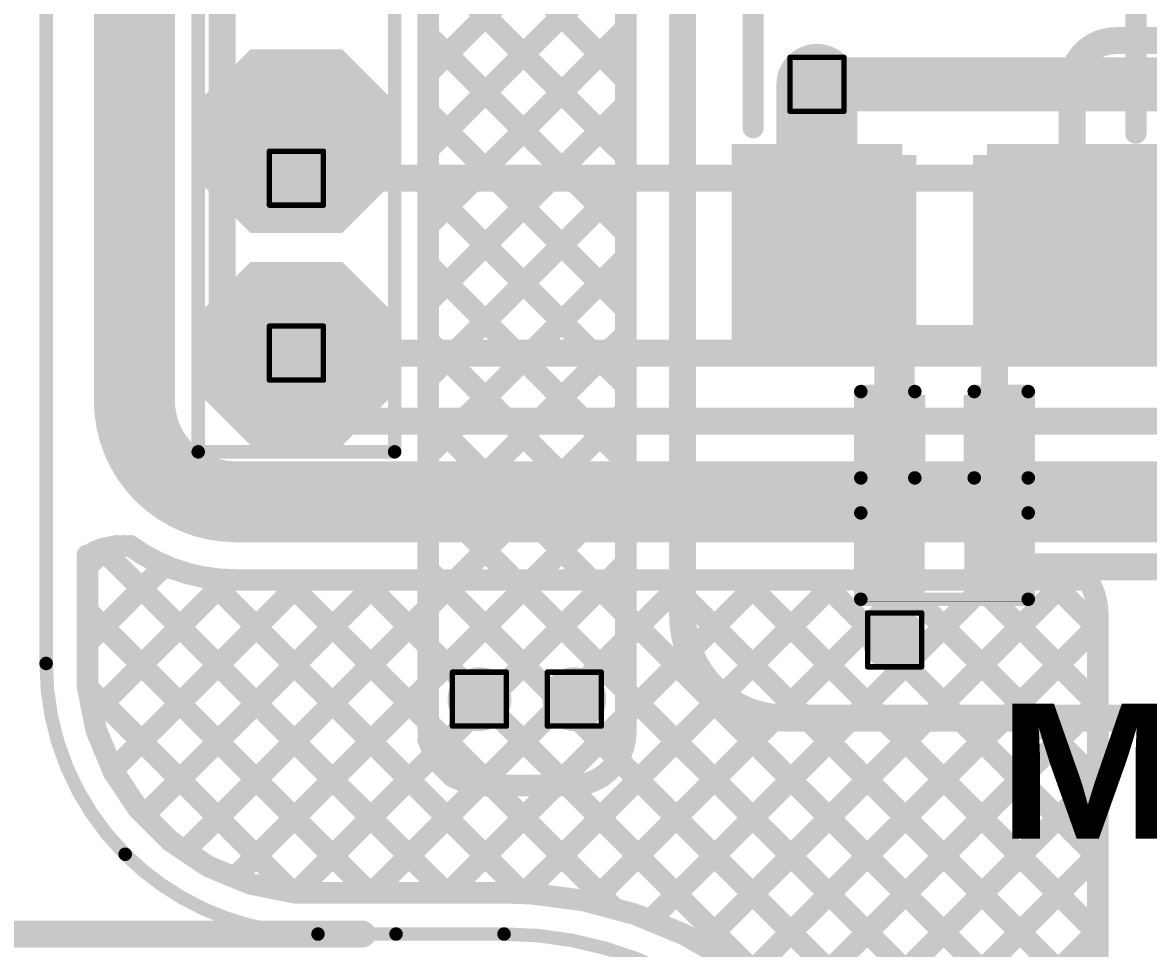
# Model space of a CAD drawing. Header units: inches. Extents: x -17 to 349, y -40 to 215.
# Drawn here: x 84.68 to 95.27, y 136.72 to 145.43 of the extents above; entities that cross this region are included whole.
import ezdxf

# ---------------------------------------------------------------- set-up
doc = ezdxf.new("R2010")
doc.units = ezdxf.units.IN
for name, color, linetype in [('Board Outline', 216, 'Continuous'), ('Bottom Layer', 5, 'Continuous'), ('Dimension', 6, 'Continuous'), ('Drill Drawing', 1, 'Continuous'), ('Top Layer', 1, 'Continuous'), ('Top Overlay', 2, 'Continuous'), ('Top Paste', 8, 'Continuous'), ('Top Solder', 216, 'Continuous'), ('Via Holes', 16, 'Continuous')]:
    doc.layers.add(name, color=color, linetype=linetype)
doc.styles.add('Arial Black_Bold', font='', dxfattribs={"height": 0.2})
doc.styles.get('Arial Black_Bold').set_extended_font_data('Arial Black', bold=True)

# ---------------------------------------------------------------- blocks, each defined once
blk = doc.blocks.new('SMD6035_4P_61')
at = {"layer": 'Top Layer'}
for points in [[(-3.0998922, 1.8998946), (-1.2998958, 1.8998946), (-1.2998958, 0.4998974), (-3.0998922, 0.4998974)], [(1.2998958, 1.8998946), (3.0998922, 1.8998946), (3.0998922, 0.4998974), (1.2998958, 0.4998974)], [(-3.0998922, -0.4998974), (-1.2998958, -0.4998974), (-1.2998958, -1.8998946), (-3.0998922, -1.8998946)], [(1.2998958, -0.4998974), (3.0998922, -0.4998974), (3.0998922, -1.8998946), (1.2998958, -1.8998946)]]:
    blk.add_hatch(color=1, dxfattribs=at).paths.add_polyline_path(points)
at = {"layer": 'Top Paste'}
for points in [[(-3.0998922, 1.8998946), (-1.2998958, 1.8998946), (-1.2998958, 0.4998974), (-3.0998922, 0.4998974)], [(1.2998958, 1.8998946), (3.0998922, 1.8998946), (3.0998922, 0.4998974), (1.2998958, 0.4998974)], [(-3.0998922, -0.4998974), (-1.2998958, -0.4998974), (-1.2998958, -1.8998946), (-3.0998922, -1.8998946)], [(1.2998958, -0.4998974), (3.0998922, -0.4998974), (3.0998922, -1.8998946), (1.2998958, -1.8998946)]]:
    blk.add_hatch(color=8, dxfattribs=at).paths.add_polyline_path(points)
at = {"layer": 'Top Solder'}
for points in [[(-3.2014922, 2.0014946), (-1.1982958, 2.0014946), (-1.1982958, 0.3982974), (-3.2014922, 0.3982974)], [(1.1982958, 2.0014946), (3.2014922, 2.0014946), (3.2014922, 0.3982974), (1.1982958, 0.3982974)], [(-3.2014922, -0.3982974), (-1.1982958, -0.3982974), (-1.1982958, -2.0014946), (-3.2014922, -2.0014946)], [(1.1982958, -0.3982974), (3.2014922, -0.3982974), (3.2014922, -2.0014946), (1.1982958, -2.0014946)]]:
    blk.add_hatch(color=216, dxfattribs=at).paths.add_polyline_path(points)
at = {"layer": 'Top Overlay'}
for points, const_width in [([(1.095883, 1.8000218), (-1.095883, 1.8000218)], 0.1999996), ([(-2.999994, -0.2958592), (-2.999994, 0.2958592)], 0.1999996), ([(2.999994, -0.2958592), (2.999994, 0.254)], 0.1999996), ([(-3.4036, -1.2192), (-3.40360254, -0.9652)], 0.127), ([(-3.2766, -1.0922), (-3.40360254, -0.9652)], 0.127), ([(-3.4036, -1.2192), (-3.2766, -1.0922)], 0.127), ([(1.0446004, -1.7999964), (-1.0958576, -1.7999964)], 0.1999996)]:
    blk.add_lwpolyline(points, dxfattribs=dict(at, const_width=const_width))
for points, const_width in [([(-1.1458829, 1.8000218, 1), (-1.0458831, 1.8000218, 1)], 0.0999998), ([(1.0458831, 1.8000218, 1), (1.1458829, 1.8000218, 1)], 0.0999998), ([(-3.0499939, 0.2958592, 1), (-2.9499941, 0.2958592, 1)], 0.0999998), ([(2.9499941, 0.254, 1), (3.0499939, 0.254, 1)], 0.0999998), ([(-3.0499939, -0.2958592, 1), (-2.9499941, -0.2958592, 1)], 0.0999998), ([(2.9499941, -0.2958592, 1), (3.0499939, -0.2958592, 1)], 0.0999998), ([(-3.43535254, -0.9652, 1), (-3.37185254, -0.9652, 1)], 0.0635), ([(-3.43535254, -0.9652, 1), (-3.37185254, -0.9652, 1)], 0.0635), ([(-3.30835, -1.0922, 1), (-3.24485, -1.0922, 1)], 0.0635), ([(-3.30835, -1.0922, 1), (-3.24485, -1.0922, 1)], 0.0635), ([(-3.43535, -1.2192, 1), (-3.37185, -1.2192, 1)], 0.0635), ([(-3.43535, -1.2192, 1), (-3.37185, -1.2192, 1)], 0.0635), ([(-1.1458575, -1.7999964, 1), (-1.0458577, -1.7999964, 1)], 0.0999998), ([(0.9946004999999999, -1.7999964, 1), (1.0946003, -1.7999964, 1)], 0.0999998)]:
    blk.add_lwpolyline(points, format="xyb", close=True, dxfattribs=dict(at, const_width=const_width))
blk = doc.blocks.new('R___0402_77')
at = {"layer": 'Top Layer'}
for points in [[(-0.6985, -0.3175), (-0.6985, 0.3175), (-0.2412999999999999, 0.3175), (-0.2413, -0.3175)], [(0.2412999999999999, -0.3175), (0.2413, 0.3175), (0.6985, 0.3175), (0.6985, -0.3175)]]:
    blk.add_hatch(color=1, dxfattribs=at).paths.add_polyline_path(points)
at = {"layer": 'Top Paste'}
for points in [[(-0.6985, -0.3175), (-0.6985, 0.3175), (-0.2412999999999999, 0.3175), (-0.2413, -0.3175)], [(0.2412999999999999, -0.3175), (0.2413, 0.3175), (0.6985, 0.3175), (0.6985, -0.3175)]]:
    blk.add_hatch(color=8, dxfattribs=at).paths.add_polyline_path(points)
at = {"layer": 'Top Solder'}
for points in [[(-0.75350116, -0.37250116), (-0.75350116, 0.37250116), (-0.1862988399999999, 0.37250116), (-0.18629884, -0.37250116)], [(0.1862988399999999, -0.37250116), (0.18629884, 0.37250116), (0.75350116, 0.37250116), (0.75350116, -0.37250116)]]:
    blk.add_hatch(color=216, dxfattribs=at).paths.add_polyline_path(points)
at = {"layer": 'Top Overlay'}
for points, const_width in [([(-0.7874, -0.4064), (-0.7874, 0.4064)], 0.127), ([(-0.7874, 0.4064), (0.7874, 0.4064)], 0.127), ([(0.7874, -0.4064), (0.7874, 0.4064)], 0.127), ([(-0.7874, -0.4064), (0.7874, -0.4064)], 0.127), ([(-0.8128, -0.4318), (0.8128, -0.4318)], 0.0032258)]:
    blk.add_lwpolyline(points, dxfattribs=dict(at, const_width=const_width))
for points, const_width in [([(-0.8191499999999999, 0.4064, 1), (-0.7556499999999999, 0.4064, 1)], 0.0635), ([(-0.8191499999999999, 0.4064, 1), (-0.7556499999999999, 0.4064, 1)], 0.0635), ([(0.7556499999999999, 0.4064, 1), (0.8191499999999999, 0.4064, 1)], 0.0635), ([(0.7556499999999999, 0.4064, 1), (0.8191499999999999, 0.4064, 1)], 0.0635), ([(-0.8191499999999999, -0.4064, 1), (-0.7556499999999999, -0.4064, 1)], 0.0635), ([(-0.8191499999999999, -0.4064, 1), (-0.7556499999999999, -0.4064, 1)], 0.0635), ([(0.7556499999999999, -0.4064, 1), (0.8191499999999999, -0.4064, 1)], 0.0635), ([(0.7556499999999999, -0.4064, 1), (0.8191499999999999, -0.4064, 1)], 0.0635), ([(-0.81360518, -0.4318, 1), (-0.8119948199999999, -0.4318, 1)], 0.0016129), ([(0.8119948199999999, -0.4318, 1), (0.81360518, -0.4318, 1)], 0.0016129)]:
    blk.add_lwpolyline(points, format="xyb", close=True, dxfattribs=dict(at, const_width=const_width))
blk = doc.blocks.new('SMD_PADS__1_8__2_54___83')
at = {"layer": 'Top Layer'}
for points in [[(12.38099886, 0.7619999999999999), (11.61899886, 0.7619999999999999), (11.23799886, 0.3809999999999999), (11.23799886, -0.3809999999999999), (11.61899886, -0.7619999999999999), (12.38099886, -0.7619999999999999), (12.76199886, -0.3809999999999999), (12.76199886, 0.3809999999999999)], [(14.38099486, 0.7619999999999999), (13.61899486, 0.7619999999999999), (13.23799486, 0.3809999999999999), (13.23799486, -0.3809999999999999), (13.61899486, -0.7619999999999999), (14.38099486, -0.7619999999999999), (14.76199486, -0.3809999999999999), (14.76199486, 0.3809999999999999)]]:
    blk.add_hatch(color=1, dxfattribs=at).paths.add_polyline_path(points)
at = {"layer": 'Top Paste'}
for points in [[(12.38099886, 0.7619999999999999), (11.61899886, 0.7619999999999999), (11.23799886, 0.3809999999999999), (11.23799886, -0.3809999999999999), (11.61899886, -0.7619999999999999), (12.38099886, -0.7619999999999999), (12.76199886, -0.3809999999999999), (12.76199886, 0.3809999999999999)], [(14.38099486, 0.7619999999999999), (13.61899486, 0.7619999999999999), (13.23799486, 0.3809999999999999), (13.23799486, -0.3809999999999999), (13.61899486, -0.7619999999999999), (14.38099486, -0.7619999999999999), (14.76199486, -0.3809999999999999), (14.76199486, 0.3809999999999999)]]:
    blk.add_hatch(color=8, dxfattribs=at).paths.add_polyline_path(points)
at = {"layer": 'Top Solder'}
for points in [[(12.43179886, 0.8636), (11.56819886, 0.8636), (11.13639886, 0.4318), (11.13639886, -0.4318), (11.56819886, -0.8636), (12.43179886, -0.8636), (12.86359886, -0.4318), (12.86359886, 0.4318)], [(14.43179486, 0.8636), (13.56819486, 0.8636), (13.13639486, 0.4318), (13.13639486, -0.4318), (13.56819486, -0.8636), (14.43179486, -0.8636), (14.86359486, -0.4318), (14.86359486, 0.4318)]]:
    blk.add_hatch(color=216, dxfattribs=at).paths.add_polyline_path(points)
at = {"layer": 'Top Overlay', "const_width": 0.127}
for points in [[(14.9237954, 0.9237979999999999), (-0.9238030799999999, 0.9237979999999999)], [(14.9237954, -0.92380054), (14.9237954, 0.9237979999999999)], [(-0.9238030799999999, -0.9238030799999999), (14.9237954, -0.92380054)]]:
    blk.add_lwpolyline(points, dxfattribs=at)
at = {"layer": 'Top Overlay', "const_width": 0.0635}
for points in [[(14.8920454, 0.9237979999999999, 1), (14.9555454, 0.9237979999999999, 1)], [(14.8920454, 0.9237979999999999, 1), (14.9555454, 0.9237979999999999, 1)], [(14.8920454, -0.92380054, 1), (14.9555454, -0.92380054, 1)], [(14.8920454, -0.92380054, 1), (14.9555454, -0.92380054, 1)]]:
    blk.add_lwpolyline(points, format="xyb", close=True, dxfattribs=at)
blk = doc.blocks.new('C___0402_91')
at = {"layer": 'Top Layer'}
for points in [[(-0.6985, -0.3175), (-0.6985, 0.3175), (-0.2412999999999999, 0.3175), (-0.2413, -0.3175)], [(0.2412999999999999, -0.3175), (0.2413, 0.3175), (0.6985, 0.3175), (0.6985, -0.3175)]]:
    blk.add_hatch(color=1, dxfattribs=at).paths.add_polyline_path(points)
at = {"layer": 'Top Paste'}
for points in [[(-0.6985, -0.3175), (-0.6985, 0.3175), (-0.2412999999999999, 0.3175), (-0.2413, -0.3175)], [(0.2412999999999999, -0.3175), (0.2413, 0.3175), (0.6985, 0.3175), (0.6985, -0.3175)]]:
    blk.add_hatch(color=8, dxfattribs=at).paths.add_polyline_path(points)
at = {"layer": 'Top Solder'}
for points in [[(-0.7584998799999999, -0.37749988), (-0.7584998799999999, 0.37749988), (-0.18130012, 0.37749988), (-0.18130012, -0.37749988)], [(0.18130012, -0.37749988), (0.18130012, 0.37749988), (0.7584998799999999, 0.37749988), (0.7584998799999999, -0.37749988)]]:
    blk.add_hatch(color=216, dxfattribs=at).paths.add_polyline_path(points)
at = {"layer": 'Top Overlay', "const_width": 0.127}
for points in [[(-0.7874, 0.4064), (-0.2794, 0.4064)], [(-0.7874, -0.4064), (-0.7874, 0.4064)], [(0.2794, 0.4064), (0.7874, 0.4064)], [(0.7874, -0.4064), (0.7874, 0.4064)], [(-0.7874, -0.4064), (-0.2794, -0.4064)], [(0.2794, -0.4064), (0.7874, -0.4064)]]:
    blk.add_lwpolyline(points, dxfattribs=at)
at = {"layer": 'Top Overlay', "const_width": 0.0635}
for points in [[(-0.8191499999999999, 0.4064, 1), (-0.7556499999999999, 0.4064, 1)], [(-0.8191499999999999, 0.4064, 1), (-0.7556499999999999, 0.4064, 1)], [(-0.31115, 0.4064, 1), (-0.24765, 0.4064, 1)], [(0.24765, 0.4064, 1), (0.31115, 0.4064, 1)], [(0.7556499999999999, 0.4064, 1), (0.8191499999999999, 0.4064, 1)], [(0.7556499999999999, 0.4064, 1), (0.8191499999999999, 0.4064, 1)], [(-0.8191499999999999, -0.4064, 1), (-0.7556499999999999, -0.4064, 1)], [(-0.8191499999999999, -0.4064, 1), (-0.7556499999999999, -0.4064, 1)], [(-0.31115, -0.4064, 1), (-0.24765, -0.4064, 1)], [(0.24765, -0.4064, 1), (0.31115, -0.4064, 1)], [(0.7556499999999999, -0.4064, 1), (0.8191499999999999, -0.4064, 1)], [(0.7556499999999999, -0.4064, 1), (0.8191499999999999, -0.4064, 1)]]:
    blk.add_lwpolyline(points, format="xyb", close=True, dxfattribs=at)

msp = doc.modelspace()

# ---------------------------------------------------------------- hatches: boundary and pattern name
at = {"layer": 'Bottom Layer'}
h = msp.add_hatch(color=5, dxfattribs=at)
edge = h.paths.add_edge_path()
edge.add_arc((92.15480172, 144.85264908), 0.2999994, 0, 360)
h = msp.add_hatch(color=5, dxfattribs=at)
edge = h.paths.add_edge_path()
edge.add_arc((87.25869772, 143.96966888), 0.2999994, 0, 360)
h = msp.add_hatch(color=5, dxfattribs=at)
edge = h.paths.add_edge_path()
edge.add_arc((87.25869772, 142.32367268), 0.2999994, 0, 360)
h = msp.add_hatch(color=5, dxfattribs=at)
edge = h.paths.add_edge_path()
edge.add_arc((92.88479772, 139.62507), 0.2999994, 0, 360)
h = msp.add_hatch(color=5, dxfattribs=at)
edge = h.paths.add_edge_path()
edge.add_arc((88.98022336, 139.06731648), 0.2999994, 0, 360)
h = msp.add_hatch(color=5, dxfattribs=at)
edge = h.paths.add_edge_path()
edge.add_arc((89.8726549, 139.06731648), 0.2999994, 0, 360)
at = {"layer": 'Top Layer'}
h = msp.add_hatch(color=1, dxfattribs=at)
edge = h.paths.add_edge_path()
edge.add_arc((92.15480172, 144.85264908), 0.2999994, 0, 360)
h = msp.add_hatch(color=1, dxfattribs=at)
edge = h.paths.add_edge_path()
edge.add_arc((87.25869772, 143.96966888), 0.2999994, 0, 360)
for points in [[(91.45480312, 142.38957806), (93.08824156, 142.38957806), (93.08824156, 144.18957446), (91.45480312, 144.18957446)], [(95.25459231999999, 144.18957446), (93.62115388, 144.18957446), (93.62115388, 142.38957806), (95.25459231999999, 142.38957806)]]:
    msp.add_hatch(color=1, dxfattribs=at).paths.add_polyline_path(points)
h = msp.add_hatch(color=1, dxfattribs=at)
edge = h.paths.add_edge_path()
edge.add_arc((87.25869772, 142.32367268), 0.2999994, 0, 360)
h = msp.add_hatch(color=1, dxfattribs=at)
edge = h.paths.add_edge_path()
edge.add_arc((92.88479772, 139.62507), 0.2999994, 0, 360)
h = msp.add_hatch(color=1, dxfattribs=at)
edge = h.paths.add_edge_path()
edge.add_arc((88.98022336, 139.06731648), 0.2999994, 0, 360)
h = msp.add_hatch(color=1, dxfattribs=at)
edge = h.paths.add_edge_path()
edge.add_arc((89.8726549, 139.06731648), 0.2999994, 0, 360)
at = {"layer": 'Via Holes'}
h = msp.add_hatch(color=7, dxfattribs=at)
edge = h.paths.add_edge_path()
edge.add_arc((92.15480172, 144.85264908), 0.1499997, 0, 360)
h = msp.add_hatch(color=7, dxfattribs=at)
edge = h.paths.add_edge_path()
edge.add_arc((87.25869772, 143.96966888), 0.1499997, 0, 360)
h = msp.add_hatch(color=7, dxfattribs=at)
edge = h.paths.add_edge_path()
edge.add_arc((87.25869772, 142.32367268), 0.1499997, 0, 360)
h = msp.add_hatch(color=7, dxfattribs=at)
edge = h.paths.add_edge_path()
edge.add_arc((92.88479772, 139.62507), 0.1499997, 0, 360)
h = msp.add_hatch(color=7, dxfattribs=at)
edge = h.paths.add_edge_path()
edge.add_arc((88.98022336, 139.06731648), 0.1499997, 0, 360)
h = msp.add_hatch(color=7, dxfattribs=at)
edge = h.paths.add_edge_path()
edge.add_arc((89.8726549, 139.06731648), 0.1499997, 0, 360)

# ---------------------------------------------------------------- linework, layer by layer
at = {"layer": 'Board Outline', "const_width": 0.127}
for points in [[(84.90435394, 139.4028708), (84.90435394, 159.31598058)], [(87.46152941999999, 136.85647), (88.19548274, 136.85647)], [(88.19548274, 136.85647), (89.21148274, 136.85647)]]:
    msp.add_lwpolyline(points, dxfattribs=at)
at = {"layer": 'Board Outline', "const_width": 0.0635}
for points in [[(84.87260393999999, 139.4028708, 1), (84.93610394, 139.4028708, 1)], [(84.87260393999999, 139.4028708, 1), (84.93610394, 139.4028708, 1)], [(85.61620418, 137.60765976, 1), (85.67970417999999, 137.60765976, 1)], [(85.61621688, 137.60767246, 1), (85.67971688, 137.60767246, 1)], [(87.42977942, 136.85647, 1), (87.49327942, 136.85647, 1)], [(87.42977942, 136.85647, 1), (87.49327942, 136.85647, 1)], [(88.16373274, 136.85647, 1), (88.22723273999999, 136.85647, 1)], [(88.16373274, 136.85647, 1), (88.22723273999999, 136.85647, 1)], [(89.17973273999999, 136.85647, 1), (89.24323274, 136.85647, 1)], [(89.17973273999999, 136.8564573, 1), (89.24323274, 136.8564573, 1)]]:
    msp.add_lwpolyline(points, format="xyb", close=True, dxfattribs=at)
at = {"layer": 'Board Outline', "const_width": 0.127}
for points in [[(85.64795418, 137.60765976, -0.198912367379658), (84.90435394, 139.4028708)], [(87.46152941999999, 136.85647, -0.198912367379658), (85.64796687999998, 137.60767246)], [(89.21148274, 136.8564573, -0.4142135623828077), (92.66892311999999, 133.39901692)]]:
    msp.add_lwpolyline(points, format="xyb", dxfattribs=at)
at = {"layer": 'Bottom Layer'}
for points, const_width in [([(85.73469772, 141.87468704), (85.73469772, 154.31846962)], 0.7619999999999999), ([(86.55987259999999, 142.240508), (86.55987259999999, 150.52428112)], 0.254), ([(92.15480172, 144.85264908), (97.80261872, 144.85264908)], 0.508), ([(87.28913707999999, 143.96966888), (95.84389772, 143.96966888)], 0.254), ([(87.25869772, 142.32367268), (98.00352256, 142.32367268)], 0.254), ([(87.11790805999999, 141.68247254), (96.65669772, 141.68247254)], 0.254), ([(86.68437324, 140.92501152), (95.74587404, 140.92501152)], 0.7619999999999999), ([(85.2928063, 140.31506608), (85.46657024, 140.48883002)], 0.2032), ([(85.42634426, 140.48152498), (85.56872142, 140.50984598)], 0.2032), ([(85.43043619999999, 140.47903324), (88.66454962, 137.24491982)], 0.2032), ([(85.2928063, 139.40286826), (85.2928063, 140.4222363)], 0.2032), ([(85.2928063, 139.59664486), (86.02067631999999, 140.32451488)], 0.2032), ([(85.34471119999999, 138.93012854), (86.6048687, 140.19028604)], 0.2032), ([(85.53161202, 138.39860814), (87.3214154, 140.18841152)], 0.2032), ([(85.82819511999999, 137.97677002), (88.03983661999999, 140.18841152)], 0.2032), ([(86.20992663999999, 137.64008032), (88.75825784, 140.18841152)], 0.2032), ([(86.41836666, 140.209524), (89.38856138, 137.23932928)], 0.2032), ([(86.67829248, 137.39002494), (89.47667906, 140.18841152)], 0.2032), ([(86.68437324, 140.18841152), (94.70529954, 140.18841152)], 0.2032), ([(87.15790035999999, 140.18841152), (90.25226806, 137.09404382)], 0.2032), ([(87.25160858, 137.24491982), (90.19510027999999, 140.18841152)], 0.2032), ([(87.87632158, 140.18841152), (100.89481472, 127.16991838)], 0.2032), ([(87.97002979999999, 137.24491982), (90.9135215, 140.18841152)], 0.2032), ([(88.59474279999999, 140.18841152), (94.79623916, 133.98691516)], 0.2032), ([(88.68845102, 137.24491982), (91.63194271999998, 140.18841152)], 0.2032), ([(89.31316401999999, 140.18841152), (94.79623916, 134.70533638)], 0.2032), ([(89.40087783999999, 137.23892542), (92.35036394, 140.18841152)], 0.2032), ([(90.03158524, 140.18841152), (94.79623916, 135.4237576)], 0.2032), ([(90.03313464, 137.152761), (93.06878515999999, 140.18841152)], 0.2032), ([(90.58403778, 136.98524292), (93.78720637999999, 140.18841152)], 0.2032), ([(90.75000646, 140.18841152), (94.79623916, 136.14217882)], 0.2032), ([(91.07350594, 136.75628986), (94.5056276, 140.18841152)], 0.2032), ([(91.46842767999999, 140.18841152), (94.79623661999999, 136.86060258)], 0.2032), ([(92.18681588, 140.18841152), (94.79623661999999, 137.57899078)], 0.2032), ([(92.9052371, 140.18841152), (94.79623661999999, 138.297412)], 0.2032), ([(93.62365832, 140.18841152), (94.79623661999999, 139.01583322)], 0.2032), ([(94.34207953999999, 140.18841152), (94.79623661999999, 139.73425444)], 0.2032), ([(85.2928063, 139.89824192), (87.94612839999999, 137.24491982)], 0.2032), ([(94.79623661999999, 139.22725266), (94.79623661999999, 139.85568676)], 0.2032), ([(91.50957822, 136.47394092), (94.79623661999999, 139.76059932)], 0.2032), ([(85.2928063, 139.1910729), (85.2928063, 139.40286826)], 0.2032), ([(85.2928063, 139.1910729), (85.37544012, 138.77564066)], 0.2032), ([(85.29560029999999, 139.1770267), (87.22287356, 137.24975344)], 0.2032), ([(94.79623661999999, 139.22725266), (94.79623916, 133.81503082)], 0.2032), ([(91.8965015, 136.14244298), (94.79623661999999, 139.0421781)], 0.2032), ([(85.37544012, 138.77564066), (85.53754038, 138.38429778)], 0.2032), ([(85.53754038, 138.38429778), (85.77287138, 138.03209376)], 0.2032), ([(92.23568548, 135.76320574), (94.79623661999999, 138.32375688)], 0.2032), ([(85.77287138, 138.03209376), (85.92262724, 137.8823379)], 0.2032), ([(85.92262724, 137.8823379), (86.07419412, 137.73077356)], 0.2032), ([(86.07419412, 137.73077356), (86.43065517999999, 137.4926003)], 0.2032), ([(92.52599477999999, 135.33509382), (94.79623661999999, 137.60533566)], 0.2032), ([(86.43065517999999, 137.4926003), (86.8267123, 137.32854932)], 0.2032), ([(86.8267123, 137.32854932), (87.24717882, 137.24491982)], 0.2032), ([(87.24717882, 137.24491982), (87.46152434, 137.24492236)], 0.2032), ([(87.46152941999999, 137.24492236), (89.2114802, 137.24491728)], 0.2032), ([(89.22418782, 137.244709), (89.45031894, 137.23730744)], 0.2032), ([(89.4883148, 137.2341934), (89.93669845999999, 137.17516126)], 0.2032), ([(89.9865358, 137.16524764), (90.4233777, 137.04819428)], 0.2032), ([(90.47149037999999, 137.03186208), (90.88932038, 136.8587941)], 0.2032), ([(92.76348985999999, 134.85416768), (94.79623661999999, 136.88691444)], 0.2032), ([(90.93489813999999, 136.83631764), (91.32655851999999, 136.61018906)], 0.2032)]:
    msp.add_lwpolyline(points, dxfattribs=dict(at, const_width=const_width))
for points, const_width in [([(92.02780172, 144.85264908, 1), (92.28180172, 144.85264908, 1)], 0.254), ([(87.22563708, 143.96966888, 1), (87.35263708, 143.96966888, 1)], 0.127), ([(87.19519772, 142.32367268, 1), (87.32219771999999, 142.32367268, 1)], 0.127), ([(86.49637259999999, 142.240508, 1), (86.6233726, 142.240508, 1)], 0.127), ([(86.49637259999999, 142.240508, 1), (86.6233726, 142.240508, 1)], 0.127), ([(85.54419772, 141.87468704, 1), (85.92519771999999, 141.87468704, 1)], 0.3809999999999999), ([(85.54419772, 141.87468704, 1), (85.92519771999999, 141.87468704, 1)], 0.3809999999999999), ([(87.05440806, 141.68247254, 1), (87.18140806, 141.68247254, 1)], 0.127), ([(87.05440806, 141.68247254, 1), (87.18140806, 141.68247254, 1)], 0.127), ([(86.49387324, 140.92501152, 1), (86.87487323999999, 140.92501152, 1)], 0.3809999999999999), ([(86.49387324, 140.92501152, 1), (86.87487323999999, 140.92501152, 1)], 0.3809999999999999), ([(85.30963126, 140.45422252, 1), (85.41123126, 140.45422252, 1)], 0.1016), ([(85.37554426, 140.48152498, 1), (85.47714425999999, 140.48152498, 1)], 0.1016), ([(85.3796362, 140.47903324, 1), (85.4812362, 140.47903324, 1)], 0.1016), ([(85.41577023999999, 140.48883002, 1), (85.51737023999999, 140.48883002, 1)], 0.1016), ([(85.51792142, 140.50984598, 1), (85.61952142, 140.50984598, 1)], 0.1016), ([(85.590507, 140.50984598, 1), (85.692107, 140.50984598, 1)], 0.1016), ([(85.64325263999999, 140.50984598, 1), (85.74485263999999, 140.50984598, 1)], 0.1016), ([(85.2420063, 140.4222363, 1), (85.34360629999999, 140.4222363, 1)], 0.1016), ([(85.2420063, 140.31506608, 1), (85.34360629999999, 140.31506608, 1)], 0.1016), ([(85.96987632, 140.32451488, 1), (86.07147632, 140.32451488, 1)], 0.1016), ([(86.36756666, 140.209524, 1), (86.46916666, 140.209524, 1)], 0.1016), ([(86.55406869999999, 140.19028604, 1), (86.65566869999999, 140.19028604, 1)], 0.1016), ([(86.63357324, 140.18841152, 1), (86.73517324, 140.18841152, 1)], 0.1016), ([(86.63357324, 140.18841152, 1), (86.73517324, 140.18841152, 1)], 0.1016), ([(87.10710035999999, 140.18841152, 1), (87.20870036, 140.18841152, 1)], 0.1016), ([(87.2706154, 140.18841152, 1), (87.3722154, 140.18841152, 1)], 0.1016), ([(87.82552158, 140.18841152, 1), (87.92712158, 140.18841152, 1)], 0.1016), ([(87.98903662, 140.18841152, 1), (88.09063662, 140.18841152, 1)], 0.1016), ([(88.5439428, 140.18841152, 1), (88.64554279999999, 140.18841152, 1)], 0.1016), ([(88.70745783999999, 140.18841152, 1), (88.80905784, 140.18841152, 1)], 0.1016), ([(89.26236401999999, 140.18841152, 1), (89.36396402, 140.18841152, 1)], 0.1016), ([(89.42587906, 140.18841152, 1), (89.52747905999999, 140.18841152, 1)], 0.1016), ([(89.98078524, 140.18841152, 1), (90.08238524, 140.18841152, 1)], 0.1016), ([(90.14430028, 140.18841152, 1), (90.24590028, 140.18841152, 1)], 0.1016), ([(90.69920646, 140.18841152, 1), (90.80080645999999, 140.18841152, 1)], 0.1016), ([(90.86272149999999, 140.18841152, 1), (90.9643215, 140.18841152, 1)], 0.1016), ([(91.41762768, 140.18841152, 1), (91.51922768, 140.18841152, 1)], 0.1016), ([(91.58114271999999, 140.18841152, 1), (91.68274272, 140.18841152, 1)], 0.1016), ([(92.13601588, 140.18841152, 1), (92.23761587999999, 140.18841152, 1)], 0.1016), ([(92.29956394, 140.18841152, 1), (92.40116394, 140.18841152, 1)], 0.1016), ([(92.85443709999998, 140.18841152, 1), (92.95603709999999, 140.18841152, 1)], 0.1016), ([(93.01798516, 140.18841152, 1), (93.11958515999999, 140.18841152, 1)], 0.1016), ([(93.57285832, 140.18841152, 1), (93.67445832, 140.18841152, 1)], 0.1016), ([(93.73640637999999, 140.18841152, 1), (93.83800638, 140.18841152, 1)], 0.1016), ([(94.29127954, 140.18841152, 1), (94.39287954, 140.18841152, 1)], 0.1016), ([(94.4548276, 140.18841152, 1), (94.55642759999999, 140.18841152, 1)], 0.1016), ([(94.65449954, 140.18841152, 1), (94.75609954, 140.18841152, 1)], 0.1016), ([(94.65449954, 140.18841152, 1), (94.75609954, 140.18841152, 1)], 0.1016), ([(94.69500746, 140.10754554, 1), (94.79660745999999, 140.10754554, 1)], 0.1016), ([(94.69627237999998, 140.104495, 1), (94.79787237999999, 140.104495, 1)], 0.1016), ([(94.73261215999999, 139.9845816, 1), (94.83421215999999, 139.9845816, 1)], 0.1016), ([(94.73311507999999, 139.98204922, 1), (94.83471508, 139.98204922, 1)], 0.1016), ([(85.2420063, 139.89824192, 1), (85.34360629999999, 139.89824192, 1)], 0.1016), ([(94.74543661999999, 139.85568676, 1), (94.84703662, 139.85568676, 1)], 0.1016), ([(94.74543661999999, 139.85568676, 1), (94.84703662, 139.85568676, 1)], 0.1016), ([(94.74543661999999, 139.76059932, 1), (94.84703662, 139.76059932, 1)], 0.1016), ([(94.74543661999999, 139.73425444, 1), (94.84703662, 139.73425444, 1)], 0.1016), ([(85.2420063, 139.59664486, 1), (85.34360629999999, 139.59664486, 1)], 0.1016), ([(85.2420063, 139.40286826, 1), (85.34360629999999, 139.40286826, 1)], 0.1016), ([(85.2420063, 139.40286826, 1), (85.34360629999999, 139.40286826, 1)], 0.1016), ([(85.2420063, 139.1910729, 1), (85.34360629999999, 139.1910729, 1)], 0.1016), ([(85.2420063, 139.1910729, 1), (85.34360629999999, 139.1910729, 1)], 0.1016), ([(85.2448003, 139.1770267, 1), (85.3464003, 139.1770267, 1)], 0.1016), ([(94.74543661999999, 139.22725266, 1), (94.84703662, 139.22725266, 1)], 0.1016), ([(94.74543661999999, 139.22725266, 1), (94.84703662, 139.22725266, 1)], 0.1016), ([(94.74543661999999, 139.0421781, 1), (94.84703662, 139.0421781, 1)], 0.1016), ([(94.74543661999999, 139.01583322, 1), (94.84703662, 139.01583322, 1)], 0.1016), ([(85.2939112, 138.93012854, 1), (85.3955112, 138.93012854, 1)], 0.1016), ([(85.32464012, 138.77564066, 1), (85.42624011999999, 138.77564066, 1)], 0.1016), ([(85.32464012, 138.77564066, 1), (85.42624011999999, 138.77564066, 1)], 0.1016), ([(85.48081201999999, 138.39860814, 1), (85.58241201999999, 138.39860814, 1)], 0.1016), ([(85.48674037999999, 138.38429778, 1), (85.58834037999999, 138.38429778, 1)], 0.1016), ([(85.48674037999999, 138.38429778, 1), (85.58834037999999, 138.38429778, 1)], 0.1016), ([(94.74543661999999, 138.32375688, 1), (94.84703662, 138.32375688, 1)], 0.1016), ([(94.74543661999999, 138.297412, 1), (94.84703662, 138.297412, 1)], 0.1016), ([(85.72207137999999, 138.03209376, 1), (85.82367138, 138.03209376, 1)], 0.1016), ([(85.72207137999999, 138.03209376, 1), (85.82367138, 138.03209376, 1)], 0.1016), ([(85.77739512, 137.97677002, 1), (85.87899512, 137.97677002, 1)], 0.1016), ([(85.87182724, 137.8823379, 1), (85.97342723999999, 137.8823379, 1)], 0.1016), ([(85.87182724, 137.8823379, 1), (85.97342723999999, 137.8823379, 1)], 0.1016), ([(86.02339412, 137.73077356, 1), (86.12499412, 137.73077356, 1)], 0.1016), ([(86.02339412, 137.73077356, 1), (86.12499412, 137.73077356, 1)], 0.1016), ([(86.15912664, 137.64008032, 1), (86.26072664, 137.64008032, 1)], 0.1016), ([(94.74543661999999, 137.60533566, 1), (94.84703662, 137.60533566, 1)], 0.1016), ([(94.74543661999999, 137.57899078, 1), (94.84703662, 137.57899078, 1)], 0.1016), ([(86.37985517999999, 137.4926003, 1), (86.48145518, 137.4926003, 1)], 0.1016), ([(86.37985517999999, 137.4926003, 1), (86.48145518, 137.4926003, 1)], 0.1016), ([(86.62749247999999, 137.39002494, 1), (86.72909247999999, 137.39002494, 1)], 0.1016), ([(86.77591229999999, 137.32854932, 1), (86.87751229999999, 137.32854932, 1)], 0.1016), ([(86.77591229999999, 137.32854932, 1), (86.87751229999999, 137.32854932, 1)], 0.1016), ([(87.17207356, 137.24975344, 1), (87.27367355999999, 137.24975344, 1)], 0.1016), ([(87.19637881999999, 137.24491982, 1), (87.29797882, 137.24491982, 1)], 0.1016), ([(87.19637881999999, 137.24491982, 1), (87.29797882, 137.24491982, 1)], 0.1016), ([(87.20080858, 137.24491982, 1), (87.30240857999999, 137.24491982, 1)], 0.1016), ([(87.41072433999999, 137.24492236, 1), (87.51232433999999, 137.24492236, 1)], 0.1016), ([(87.41072942, 137.24492236, 1), (87.51232942, 137.24492236, 1)], 0.1016), ([(87.8953284, 137.24491982, 1), (87.9969284, 137.24491982, 1)], 0.1016), ([(87.9192298, 137.24491982, 1), (88.0208298, 137.24491982, 1)], 0.1016), ([(88.61374962, 137.24491982, 1), (88.71534962, 137.24491982, 1)], 0.1016), ([(88.63765101999999, 137.24491982, 1), (88.73925102, 137.24491982, 1)], 0.1016), ([(89.1606802, 137.24491728, 1), (89.26228019999999, 137.24491728, 1)], 0.1016), ([(89.17338781999999, 137.244709, 1), (89.27498781999999, 137.244709, 1)], 0.1016), ([(89.33776137999999, 137.23932928, 1), (89.43936138, 137.23932928, 1)], 0.1016), ([(89.35007784, 137.23892542, 1), (89.45167783999999, 137.23892542, 1)], 0.1016), ([(89.39951894, 137.23730744, 1), (89.50111893999998, 137.23730744, 1)], 0.1016), ([(89.43751479999999, 137.2341934, 1), (89.5391148, 137.2341934, 1)], 0.1016), ([(89.88589846, 137.17516126, 1), (89.98749846, 137.17516126, 1)], 0.1016), ([(89.93573579999999, 137.16524764, 1), (90.0373358, 137.16524764, 1)], 0.1016), ([(89.98233463999999, 137.152761, 1), (90.08393464, 137.152761, 1)], 0.1016), ([(90.20146806, 137.09404382, 1), (90.30306806, 137.09404382, 1)], 0.1016), ([(90.3725777, 137.04819428, 1), (90.4741777, 137.04819428, 1)], 0.1016), ([(90.42069038, 137.03186208, 1), (90.52229038, 137.03186208, 1)], 0.1016), ([(90.53323778, 136.98524292, 1), (90.63483778, 136.98524292, 1)], 0.1016), ([(90.83852037999999, 136.8587941, 1), (90.94012038, 136.8587941, 1)], 0.1016), ([(94.74543661999999, 136.88691444, 1), (94.84703662, 136.88691444, 1)], 0.1016), ([(94.74543661999999, 136.86060258, 1), (94.84703662, 136.86060258, 1)], 0.1016), ([(90.88409813999999, 136.83631764, 1), (90.98569814, 136.83631764, 1)], 0.1016), ([(91.02270594, 136.75628986, 1), (91.12430594, 136.75628986, 1)], 0.1016)]:
    msp.add_lwpolyline(points, format="xyb", close=True, dxfattribs=dict(at, const_width=const_width))
for points, const_width in [([(87.11790805999999, 141.68247254, -0.4142135623730951), (86.55987259999999, 142.240508)], 0.254), ([(86.68437324, 140.92501152, -0.4142135623730951), (85.73469772, 141.87468704)], 0.7619999999999999), ([(85.36043126, 140.45422252, -0.0980672400464121), (85.641307, 140.50984598)], 0.2032), ([(86.68437324, 140.18841152, -0.1582252337185973), (85.69405264, 140.50984598)], 0.2032), ([(94.70529954, 140.18841152, -0.0346068456204697), (94.74580746, 140.10754554)], 0.2032), ([(94.74707237999999, 140.104495, -0.0479949361288629), (94.78341215999998, 139.9845816)], 0.2032), ([(94.78391507999999, 139.98204922, -0.0486353800513133), (94.79623661999999, 139.85568676)], 0.2032)]:
    msp.add_lwpolyline(points, format="xyb", dxfattribs=dict(at, const_width=const_width))
at = {"layer": 'Dimension', "const_width": 0.254}
msp.add_lwpolyline([(75.7174, 136.85647), (87.87798274, 136.85647)], dxfattribs=at)
at = {"layer": 'Dimension', "const_width": 0.127}
msp.add_lwpolyline([(87.81448274, 136.85647, 1), (87.94148274, 136.85647, 1)], format="xyb", close=True, dxfattribs=at)
at = {"layer": 'Drill Drawing', "const_width": 0.0508}
for points in [[(91.90080171999999, 145.10664908), (92.40880172, 145.10664908)], [(91.90080171999999, 144.59864908), (91.90080171999999, 145.10664908)], [(92.40880172, 144.59864908), (92.40880172, 145.10664908)], [(91.90080171999999, 144.59864908), (92.40880172, 144.59864908)], [(87.00469772, 144.22366888), (87.51269771999999, 144.22366888)], [(87.00469772, 143.71566888), (87.00469772, 144.22366888)], [(87.51269771999999, 143.71566888), (87.51269771999999, 144.22366888)], [(87.00469772, 143.71566888), (87.51269771999999, 143.71566888)], [(87.00469772, 142.57767268), (87.51269771999999, 142.57767268)], [(87.00469772, 142.06967268), (87.00469772, 142.57767268)], [(87.51269771999999, 142.06967268), (87.51269771999999, 142.57767268)], [(87.00469772, 142.06967268), (87.51269771999999, 142.06967268)], [(92.63079771999999, 139.87907), (93.13879772, 139.87907)], [(92.63079771999999, 139.37107), (92.63079771999999, 139.87907)], [(93.13879772, 139.37107), (93.13879772, 139.87907)], [(92.63079771999999, 139.37107), (93.13879772, 139.37107)], [(88.72622335999999, 139.32131648), (89.23422336, 139.32131648)], [(88.72622335999999, 138.81331648), (88.72622335999999, 139.32131648)], [(89.23422336, 138.81331648), (89.23422336, 139.32131648)], [(89.6186549, 139.32131648), (90.1266549, 139.32131648)], [(89.6186549, 138.81331648), (89.6186549, 139.32131648)], [(90.1266549, 138.81331648), (90.1266549, 139.32131648)], [(88.72622335999999, 138.81331648), (89.23422336, 138.81331648)], [(89.6186549, 138.81331648), (90.1266549, 138.81331648)]]:
    msp.add_lwpolyline(points, dxfattribs=at)
at = {"layer": 'Drill Drawing', "const_width": 0.0254}
for points in [[(91.88810172, 145.10664908, 1), (91.91350171999999, 145.10664908, 1)], [(91.88810172, 145.10664908, 1), (91.91350171999999, 145.10664908, 1)], [(92.39610171999999, 145.10664908, 1), (92.42150172, 145.10664908, 1)], [(92.39610171999999, 145.10664908, 1), (92.42150172, 145.10664908, 1)], [(91.88810172, 144.59864908, 1), (91.91350171999999, 144.59864908, 1)], [(91.88810172, 144.59864908, 1), (91.91350171999999, 144.59864908, 1)], [(92.39610171999999, 144.59864908, 1), (92.42150172, 144.59864908, 1)], [(92.39610171999999, 144.59864908, 1), (92.42150172, 144.59864908, 1)], [(86.99199772, 144.22366888, 1), (87.01739771999999, 144.22366888, 1)], [(86.99199772, 144.22366888, 1), (87.01739771999999, 144.22366888, 1)], [(87.49999772, 144.22366888, 1), (87.52539772, 144.22366888, 1)], [(87.49999772, 144.22366888, 1), (87.52539772, 144.22366888, 1)], [(86.99199772, 143.71566888, 1), (87.01739771999999, 143.71566888, 1)], [(86.99199772, 143.71566888, 1), (87.01739771999999, 143.71566888, 1)], [(87.49999772, 143.71566888, 1), (87.52539772, 143.71566888, 1)], [(87.49999772, 143.71566888, 1), (87.52539772, 143.71566888, 1)], [(86.99199772, 142.57767268, 1), (87.01739771999999, 142.57767268, 1)], [(86.99199772, 142.57767268, 1), (87.01739771999999, 142.57767268, 1)], [(87.49999772, 142.57767268, 1), (87.52539772, 142.57767268, 1)], [(87.49999772, 142.57767268, 1), (87.52539772, 142.57767268, 1)], [(86.99199772, 142.06967268, 1), (87.01739771999999, 142.06967268, 1)], [(86.99199772, 142.06967268, 1), (87.01739771999999, 142.06967268, 1)], [(87.49999772, 142.06967268, 1), (87.52539772, 142.06967268, 1)], [(87.49999772, 142.06967268, 1), (87.52539772, 142.06967268, 1)], [(92.61809772, 139.87907, 1), (92.64349771999998, 139.87907, 1)], [(92.61809772, 139.87907, 1), (92.64349771999998, 139.87907, 1)], [(93.12609771999999, 139.87907, 1), (93.15149772, 139.87907, 1)], [(93.12609771999999, 139.87907, 1), (93.15149772, 139.87907, 1)], [(92.61809772, 139.37107, 1), (92.64349771999998, 139.37107, 1)], [(92.61809772, 139.37107, 1), (92.64349771999998, 139.37107, 1)], [(93.12609771999999, 139.37107, 1), (93.15149772, 139.37107, 1)], [(93.12609771999999, 139.37107, 1), (93.15149772, 139.37107, 1)], [(88.71352336, 139.32131648, 1), (88.73892336, 139.32131648, 1)], [(88.71352336, 139.32131648, 1), (88.73892336, 139.32131648, 1)], [(89.22152335999999, 139.32131648, 1), (89.24692336, 139.32131648, 1)], [(89.22152335999999, 139.32131648, 1), (89.24692336, 139.32131648, 1)], [(89.6059549, 139.32131648, 1), (89.63135489999999, 139.32131648, 1)], [(89.6059549, 139.32131648, 1), (89.63135489999999, 139.32131648, 1)], [(90.1139549, 139.32131648, 1), (90.13935489999999, 139.32131648, 1)], [(90.1139549, 139.32131648, 1), (90.13935489999999, 139.32131648, 1)], [(88.71352336, 138.81331648, 1), (88.73892336, 138.81331648, 1)], [(88.71352336, 138.81331648, 1), (88.73892336, 138.81331648, 1)], [(89.22152335999999, 138.81331648, 1), (89.24692336, 138.81331648, 1)], [(89.22152335999999, 138.81331648, 1), (89.24692336, 138.81331648, 1)], [(89.6059549, 138.81331648, 1), (89.63135489999999, 138.81331648, 1)], [(89.6059549, 138.81331648, 1), (89.63135489999999, 138.81331648, 1)], [(90.1139549, 138.81331648, 1), (90.13935489999999, 138.81331648, 1)], [(90.1139549, 138.81331648, 1), (90.13935489999999, 138.81331648, 1)]]:
    msp.add_lwpolyline(points, format="xyb", close=True, dxfattribs=at)
at = {"layer": 'Top Layer'}
for points, const_width in [([(88.49863682, 138.79152836), (88.49863682, 152.59980656)], 0.2032), ([(88.49863682, 138.79152836), (88.49863682, 152.59980656)], 0.2032), ([(90.35747994, 152.58061178), (90.35748501999998, 138.76356042)], 0.2032), ([(90.35747994, 138.76355788), (90.35747994, 152.58061178)], 0.2032), ([(90.89089771999998, 139.85799054), (90.89089771999998, 149.81047)], 0.254), ([(88.49863682, 144.95772126), (90.35747994, 146.81656438)], 0.2032), ([(88.49863682, 146.750278), (90.35747994, 144.89143488)], 0.2032), ([(88.49863682, 144.23930004), (90.35747994, 146.09814316)], 0.2032), ([(88.49863682, 146.03185678), (90.35747994, 144.17301366)], 0.2032), ([(88.49863682, 143.52087882), (90.35747994, 145.37972194)], 0.2032), ([(88.49863682, 145.31343556), (90.35747994, 143.45459244)], 0.2032), ([(94.96641407999999, 145.26446944), (97.19369943999999, 145.26446944)], 0.254), ([(92.15480172, 143.28957626), (92.15480172, 144.85264908)], 0.7619999999999999), ([(94.55459372, 143.28957626), (94.55459372, 144.85264908)], 0.254), ([(88.49863682, 142.8024576), (90.35747994, 144.66130072)], 0.2032), ([(88.49863682, 144.59501434), (90.35747994, 142.73617122)], 0.2032), ([(88.49863682, 142.08403638), (90.35747994, 143.9428795)], 0.2032), ([(88.49863682, 143.87659312), (90.35747994, 142.01775)], 0.2032), ([(88.49863682, 141.36561516), (90.35747994, 143.22445828)], 0.2032), ([(88.49863682, 143.1581719), (90.35747994, 141.29932878)], 0.2032), ([(92.88479772, 141.55547), (92.88479772, 142.55958026)], 0.3809999999999999), ([(93.82459772, 141.55547), (93.82459772, 142.55958026)], 0.254), ([(88.49863682, 140.64719394), (90.35747994, 142.50603706)], 0.2032), ([(88.49863682, 142.43975068), (90.35747994, 140.58090756)], 0.2032), ([(88.49863682, 139.92877272), (90.35747994, 141.78761584)], 0.2032), ([(88.49863682, 141.72132946), (90.35747994, 139.86248634)], 0.2032), ([(92.85480032, 141.5254726), (92.88478755999999, 141.49548536)], 0.3809999999999999), ([(92.88478755999999, 140.38348606), (92.88478755999999, 141.49548536)], 0.3809999999999999), ([(88.49863682, 139.2103515), (90.35747994, 141.06919462)], 0.2032), ([(88.49863682, 141.00290824), (90.35747994, 139.14406512)], 0.2032), ([(92.88478755999999, 140.38348606), (92.88479772, 140.3834759)], 0.3809999999999999), ([(92.88479772, 139.62507), (92.88479772, 140.3834759)], 0.3809999999999999), ([(88.55616528, 138.54945874), (90.35747994, 140.3507734)], 0.2032), ([(88.55616528, 138.54945874), (90.35747994, 140.3507734)], 0.2032), ([(93.8245774, 140.3118733), (98.16183059999999, 140.3118733)], 0.254), ([(88.49863682, 140.28448702), (90.28374628, 138.49937756)], 0.2032), ([(88.98144002, 138.25631226), (90.35747994, 139.63235218)], 0.2032), ([(88.49863682, 139.56606834), (89.81123769999999, 138.25346746)], 0.2032), ([(89.69701644, 138.25346746), (90.35747994, 138.91393096)], 0.2032), ([(91.85937178, 138.88951648), (97.0146396, 138.88951648)], 0.254), ([(88.49863682, 138.84764712), (89.09281648, 138.25346746)], 0.2032), ([(88.49863682, 138.68450038), (88.58054927999999, 138.48674106)], 0.2032), ([(88.58054927999999, 138.48674106), (88.73191041999999, 138.33537992)], 0.2032), ([(88.73191041999999, 138.33537992), (88.92966974, 138.25346746)], 0.2032), ([(89.03669771999999, 138.25346746), (89.84738952, 138.25346746)], 0.2032)]:
    msp.add_lwpolyline(points, dxfattribs=dict(at, const_width=const_width))
for points, const_width in [([(88.44783681999999, 145.31343556, 1), (88.54943682, 145.31343556, 1)], 0.1016), ([(90.30667994, 145.37972194, 1), (90.40827994, 145.37972194, 1)], 0.1016), ([(94.90291408, 145.26446944, 1), (95.02991408, 145.26446944, 1)], 0.127), ([(94.90291408, 145.26446944, 1), (95.02991408, 145.26446944, 1)], 0.127), ([(91.96430172, 144.85264908, 1), (92.34530172, 144.85264908, 1)], 0.3809999999999999), ([(88.44783681999999, 144.95772126, 1), (88.54943682, 144.95772126, 1)], 0.1016), ([(90.30667994, 144.89143488, 1), (90.40827994, 144.89143488, 1)], 0.1016), ([(94.49109372, 144.85264908, 1), (94.61809372, 144.85264908, 1)], 0.127), ([(94.49109372, 144.85264908, 1), (94.61809372, 144.85264908, 1)], 0.127), ([(88.44783681999999, 144.59501434, 1), (88.54943682, 144.59501434, 1)], 0.1016), ([(90.30667994, 144.66130072, 1), (90.40827994, 144.66130072, 1)], 0.1016), ([(88.44783681999999, 144.23930004, 1), (88.54943682, 144.23930004, 1)], 0.1016), ([(90.30667994, 144.17301366, 1), (90.40827994, 144.17301366, 1)], 0.1016), ([(90.30667994, 143.9428795, 1), (90.40827994, 143.9428795, 1)], 0.1016), ([(88.44783681999999, 143.87659312, 1), (88.54943682, 143.87659312, 1)], 0.1016), ([(88.44783681999999, 143.52087882, 1), (88.54943682, 143.52087882, 1)], 0.1016), ([(91.96430172, 143.28957626, 1), (92.34530172, 143.28957626, 1)], 0.3809999999999999), ([(90.30667994, 143.45459244, 1), (90.40827994, 143.45459244, 1)], 0.1016), ([(92.09130171999999, 143.28957626, 1), (92.21830171999999, 143.28957626, 1)], 0.127), ([(94.49109372, 143.28957626, 1), (94.61809372, 143.28957626, 1)], 0.127), ([(94.49109372, 143.28957626, 1), (94.61809372, 143.28957626, 1)], 0.127), ([(90.30667994, 143.22445828, 1), (90.40827994, 143.22445828, 1)], 0.1016), ([(88.44783681999999, 143.1581719, 1), (88.54943682, 143.1581719, 1)], 0.1016), ([(88.44783681999999, 142.8024576, 1), (88.54943682, 142.8024576, 1)], 0.1016), ([(90.30667994, 142.73617122, 1), (90.40827994, 142.73617122, 1)], 0.1016), ([(92.78954772, 142.55958026, 1), (92.98004771999999, 142.55958026, 1)], 0.1905), ([(92.82129771999999, 142.55958026, 1), (92.94829771999999, 142.55958026, 1)], 0.127), ([(93.76109772, 142.55958026, 1), (93.88809772, 142.55958026, 1)], 0.127), ([(93.76109772, 142.55958026, 1), (93.88809772, 142.55958026, 1)], 0.127), ([(90.30667994, 142.50603706, 1), (90.40827994, 142.50603706, 1)], 0.1016), ([(88.44783681999999, 142.43975068, 1), (88.54943682, 142.43975068, 1)], 0.1016), ([(88.44783681999999, 142.08403638, 1), (88.54943682, 142.08403638, 1)], 0.1016), ([(90.30667994, 142.01775, 1), (90.40827994, 142.01775, 1)], 0.1016), ([(88.44783681999999, 141.72132946, 1), (88.54943682, 141.72132946, 1)], 0.1016), ([(90.30667994, 141.78761584, 1), (90.40827994, 141.78761584, 1)], 0.1016), ([(92.75955031999999, 141.5254726, 1), (92.95005032, 141.5254726, 1)], 0.1905), ([(92.78954772, 141.55547, 1), (92.98004771999999, 141.55547, 1)], 0.1905), ([(92.78953756, 141.49548536, 1), (92.98003756, 141.49548536, 1)], 0.1905), ([(92.78953756, 141.49548536, 1), (92.98003756, 141.49548536, 1)], 0.1905), ([(92.79130031999999, 141.5254726, 1), (92.91830031999999, 141.5254726, 1)], 0.127), ([(92.82129771999999, 141.55547, 1), (92.94829771999999, 141.55547, 1)], 0.127), ([(93.76109772, 141.55547, 1), (93.88809772, 141.55547, 1)], 0.127), ([(88.44783681999999, 141.36561516, 1), (88.54943682, 141.36561516, 1)], 0.1016), ([(90.30667994, 141.29932878, 1), (90.40827994, 141.29932878, 1)], 0.1016), ([(88.44783681999999, 141.00290824, 1), (88.54943682, 141.00290824, 1)], 0.1016), ([(90.30667994, 141.06919462, 1), (90.40827994, 141.06919462, 1)], 0.1016), ([(88.44783681999999, 140.64719394, 1), (88.54943682, 140.64719394, 1)], 0.1016), ([(90.30667994, 140.58090756, 1), (90.40827994, 140.58090756, 1)], 0.1016), ([(92.78953756, 140.38348606, 1), (92.98003756, 140.38348606, 1)], 0.1905), ([(92.78953756, 140.38348606, 1), (92.98003756, 140.38348606, 1)], 0.1905), ([(92.78954772, 140.3834759, 1), (92.98004771999999, 140.3834759, 1)], 0.1905), ([(92.78954772, 140.3834759, 1), (92.98004771999999, 140.3834759, 1)], 0.1905), ([(90.30667994, 140.3507734, 1), (90.40827994, 140.3507734, 1)], 0.1016), ([(90.30667994, 140.3507734, 1), (90.40827994, 140.3507734, 1)], 0.1016), ([(93.76107739999999, 140.3118733, 1), (93.8880774, 140.3118733, 1)], 0.127), ([(88.44783681999999, 140.28448702, 1), (88.54943682, 140.28448702, 1)], 0.1016), ([(88.44783681999999, 139.92877272, 1), (88.54943682, 139.92877272, 1)], 0.1016), ([(90.30667994, 139.86248634, 1), (90.40827994, 139.86248634, 1)], 0.1016), ([(90.82739772, 139.85799054, 1), (90.95439771999999, 139.85799054, 1)], 0.127), ([(90.82739772, 139.85799054, 1), (90.95439771999999, 139.85799054, 1)], 0.127), ([(92.78954772, 139.62507, 1), (92.98004771999999, 139.62507, 1)], 0.1905), ([(90.30667994, 139.63235218, 1), (90.40827994, 139.63235218, 1)], 0.1016), ([(88.44783681999999, 139.56606834, 1), (88.54943682, 139.56606834, 1)], 0.1016), ([(88.44783681999999, 139.2103515, 1), (88.54943682, 139.2103515, 1)], 0.1016), ([(90.30667994, 139.14406512, 1), (90.40827994, 139.14406512, 1)], 0.1016), ([(90.30667994, 138.91393096, 1), (90.40827994, 138.91393096, 1)], 0.1016), ([(91.79587178, 138.88951648, 1), (91.92287178, 138.88951648, 1)], 0.127), ([(91.79587178, 138.88951648, 1), (91.92287178, 138.88951648, 1)], 0.127), ([(88.44783681999999, 138.84764712, 1), (88.54943682, 138.84764712, 1)], 0.1016), ([(88.44783681999999, 138.79152836, 1), (88.54943682, 138.79152836, 1)], 0.1016), ([(88.44783681999999, 138.79152836, 1), (88.54943682, 138.79152836, 1)], 0.1016), ([(88.44783681999999, 138.79152836, 1), (88.54943682, 138.79152836, 1)], 0.1016), ([(90.30667994, 138.76355788, 1), (90.40827994, 138.76355788, 1)], 0.1016), ([(90.30667994, 138.76195006, 1), (90.40827994, 138.76195006, 1)], 0.1016), ([(90.30668502, 138.76356042, 1), (90.40828502, 138.76356042, 1)], 0.1016), ([(88.44783681999999, 138.68450038, 1), (88.54943682, 138.68450038, 1)], 0.1016), ([(88.50536527999999, 138.54945874, 1), (88.60696528, 138.54945874, 1)], 0.1016), ([(88.50536527999999, 138.54945874, 1), (88.60696528, 138.54945874, 1)], 0.1016), ([(90.26746742, 138.56741654, 1), (90.36906742, 138.56741654, 1)], 0.1016), ([(90.26824973999999, 138.56930376, 1), (90.36984973999999, 138.56930376, 1)], 0.1016), ([(88.52974927999999, 138.48674106, 1), (88.63134928, 138.48674106, 1)], 0.1016), ([(88.52974927999999, 138.48674106, 1), (88.63134928, 138.48674106, 1)], 0.1016), ([(90.23294628, 138.49937756, 1), (90.33454628, 138.49937756, 1)], 0.1016), ([(88.68111042, 138.33537992, 1), (88.78271042, 138.33537992, 1)], 0.1016), ([(88.68111042, 138.33537992, 1), (88.78271042, 138.33537992, 1)], 0.1016), ([(88.87886974, 138.25346746, 1), (88.98046973999999, 138.25346746, 1)], 0.1016), ([(88.93064002, 138.25631226, 1), (89.03224002, 138.25631226, 1)], 0.1016), ([(88.98589772, 138.25346746, 1), (89.08749772, 138.25346746, 1)], 0.1016), ([(88.98589772, 138.25346746, 1), (89.08749772, 138.25346746, 1)], 0.1016), ([(89.04201648, 138.25346746, 1), (89.14361647999999, 138.25346746, 1)], 0.1016), ([(89.64621643999999, 138.25346746, 1), (89.74781644, 138.25346746, 1)], 0.1016), ([(89.7604377, 138.25346746, 1), (89.8620377, 138.25346746, 1)], 0.1016), ([(89.79658952, 138.25346746, 1), (89.89818952, 138.25346746, 1)], 0.1016), ([(89.79660222, 138.25346746, 1), (89.89820222, 138.25346746, 1)], 0.1016)]:
    msp.add_lwpolyline(points, format="xyb", close=True, dxfattribs=dict(at, const_width=const_width))
for points, const_width in [([(94.55459372, 144.85264908, -0.4142135623730951), (94.96641407999999, 145.26446944)], 0.254), ([(92.15480172, 143.28957626, -0.4142135623730951), (92.88479772, 142.55958026)], 0.254), ([(93.82459772, 142.55958026, -0.4142135623730951), (94.55459372, 143.28957626)], 0.254), ([(92.85480032, 141.5254726, -0.4142135623730951), (92.88479772, 141.55547)], 0.254), ([(91.85937178, 138.88951648, -0.4142135623730951), (90.89089771999998, 139.85799054)], 0.254), ([(89.03669771999999, 138.25346746, -0.4142135623730951), (88.49863682, 138.79152836)], 0.2032), ([(90.35747994, 138.76195006, -0.0971903962252752), (90.31904974, 138.56930376)], 0.2032), ([(90.31826742, 138.56741654, -0.3028064115923804), (89.84740221999999, 138.25346746)], 0.2032)]:
    msp.add_lwpolyline(points, format="xyb", dxfattribs=dict(at, const_width=const_width))

# ---------------------------------------------------------------- block references
at = {"rotation": 270}
for name, p in [('SMD_PADS__1_8__2_54___83', (87.25869772, 156.31846816)), ('SMD6035_4P_61', (93.35469771999999, 145.48947026))]:
    msp.add_blockref(name, p, dxfattribs=at)
for name, p in [('C___0402_91', (93.35469771999999, 141.55547)), ('R___0402_77', (93.35467739999999, 140.4134733))]:
    msp.add_blockref(name, p)

# ---------------------------------------------------------------- texts
at = {"layer": 'Top Overlay', "style": 'Arial Black_Bold'}
msp.add_text('MCLK', height=1.27, rotation=360, dxfattribs=at).set_placement((93.85633501999999, 137.75413648))

doc.saveas('drawing.dxf')
